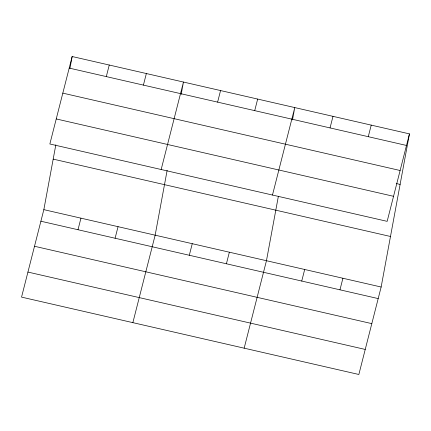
<?xml version="1.0" encoding="UTF-8"?>
<svg xmlns="http://www.w3.org/2000/svg" width="431" height="431" viewBox="0 0 431 431"><rect width="100%" height="100%" fill="white"/><g stroke="black" fill="none" stroke-linecap="round" stroke-linejoin="round"><path stroke-width="0.65" d="M409.45 133.885L387.157 221.351L49.856 143.981L72.149 56.52L409.45 133.885L381.144 287.019L358.851 374.48L21.55 297.115L43.843 209.649L55.831 144.8M69.994 68.179L72.149 56.52M167.142 170.331L155.155 235.181L132.861 322.647M181.182 94.357L183.461 82.052L161.167 169.512M278.329 196.514L266.46 260.712L244.167 348.178M292.493 119.888L294.766 107.583L272.473 195.044M106.306 76.599L109.253 65.027M78 229.734L80.947 218.161M143.41 85.112L146.357 73.539M115.099 238.246L118.051 226.674M217.612 102.131L220.564 90.558M189.306 255.265L192.258 243.693M254.716 110.643L257.668 99.071M226.41 263.772L229.357 252.205M330.044 127.921L332.996 116.348M301.738 281.055L304.69 269.483M368.273 136.686L371.22 125.119M339.967 289.821L342.914 278.248M69.202 68.087L406.503 145.457M62.818 93.134L400.119 170.504M396.224 183.525L400.108 184.42M56.24 118.94L393.541 196.304M53.185 159.12L390.486 236.484M43.843 209.649L381.144 287.019M40.897 221.222L378.192 298.591M34.512 246.268L371.808 323.633M27.934 272.069L365.235 349.439"/></g></svg>
